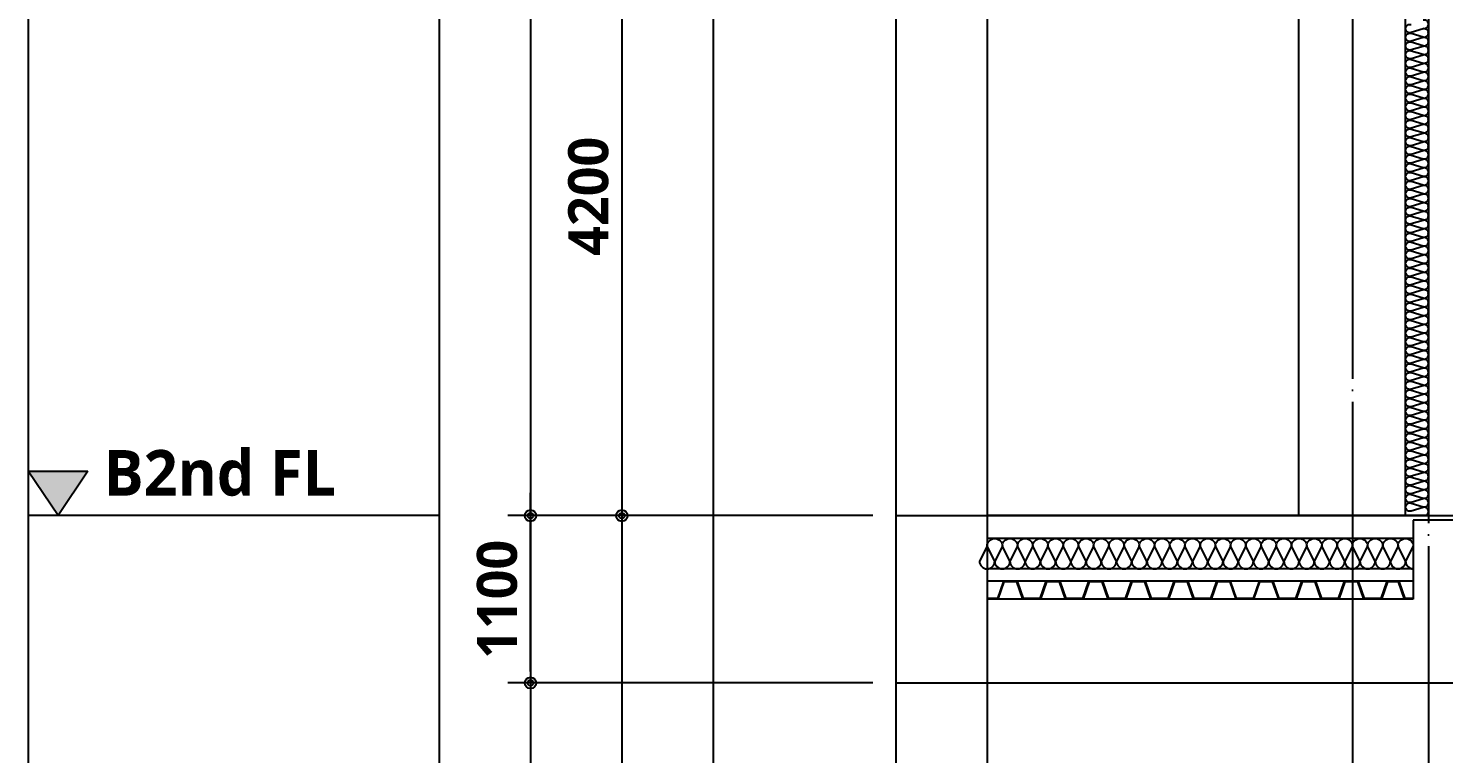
# Model space of a CAD drawing. Header units: millimetres. Extents: x 0 to 356400, y 0 to 68257.
# Drawn here: x 53525 to 62825, y 12135 to 16904 of the extents above; entities that cross this region are included whole.
import ezdxf

# ---------------------------------------------------------------- set-up
doc = ezdxf.new("R2010")
doc.units = ezdxf.units.MM
doc.header["$LTSCALE"] = 75
doc.linetypes.add('CEN', pattern=[62, 60, -1, 0, -1])
doc.layers.get('Defpoints').update_dxf_attribs({"color": 161})
for name, color, linetype in [('A-ANNO-TEXT1', 7, 'Continuous'), ('A-CEN', 1, 'CEN'), ('A-FIN-TYP1', 6, 'Continuous'), ('A-FLOR-GW', 6, 'Continuous'), ('A-INSUL', 9, 'Continuous'), ('A-SECT-DRBD', 4, 'Continuous'), ('A-SECT-MATR1', 4, 'Continuous'), ('A-ST-AXIS-CEN', 252, 'CEN'), ('A-ST-AXIS-DIM', 7, 'Continuous'), ('A-ST-CONC', 2, 'Continuous'), ('ELE3', 4, 'Continuous')]:
    doc.layers.add(name, color=color, linetype=linetype)
doc.layers.add('G(그리드1)', color=185, linetype='Continuous', plot=False)
doc.layers.add('G(그리드2)', color=235, linetype='Continuous', plot=False)
doc.styles.add('SH_대대리576', font='')
doc.styles.add('SH_진천_나눔', font='NanumGothicBold.ttf')
doc.styles.get('SH_대대리576').set_extended_font_data('NanumGothic', bold=True)
doc.dimstyles.new('SHP 75', dxfattribs={"dimscale": 75, "dimtxt": 3.5, "dimasz": 1, "dimexe": 2, "dimexo": 2, "dimgap": 1, "dimtad": 1, "dimdec": 0, "dimzin": 0, "dimdsep": 46, "dimtxsty": 'SH_대대리576', "dimblk": 'DIMDOT', "dimcen": 0.09, "dimclrd": 256, "dimclre": 256, "dimclrt": 3, "dimadec": 0, "dimazin": 1, "dimtfac": 1, "dimtdec": 0, "dimtix": 1, "dimtmove": 2, "dimatfit": 0, "dimldrblk": 'DIMDOT', "dimfxl": 1, "dimtfillclr": 3, "dimtolj": 1, "dimtzin": 0, "dimlwd": -1, "dimlwe": -1, "dimarcsym": 0})

# ---------------------------------------------------------------- blocks, each defined once
blk = doc.blocks.new('DIMDOT')
at = {"color": 0}
blk.add_line((-2, 0), (2, 0), dxfattribs=at)
for radius in [0.5, 0.25]:
    blk.add_circle((0, 0), radius, dxfattribs=at)
blk = doc.blocks.new('*D1197')
at = {"layer": 'A-ST-AXIS-DIM'}
for p, q in [((59075, 17900), (57275, 17900)), ((57425, 17825), (57425, 13775)), ((59075, 13700), (57275, 13700))]:
    blk.add_line(p, q, dxfattribs=at)
at = {"layer": 'Defpoints', "color": 0}
for p in [(59225, 17900), (57425, 13700), (59225, 13700)]:
    blk.add_point(p, dxfattribs=at)
at = {"layer": 'A-ST-AXIS-DIM', "linetype": 'ByBlock', "xscale": 75, "yscale": 75, "zscale": 75}
for p, rotation in [((57425, 17900), 90), ((57425, 13700), 270)]:
    blk.add_blockref('DIMDOT', p, dxfattribs=dict(at, rotation=rotation))
at = {"layer": 'A-ST-AXIS-DIM', "color": 3, "insert": (57205.7, 15800), "char_height": 262.5, "attachment_point": 5, "rotation": 90, "style": 'SH_진천_나눔'}
blk.add_mtext('\\A1;4200', dxfattribs=at)
blk = doc.blocks.new('*D1199')
at = {"layer": 'A-ST-AXIS-DIM'}
for p, q in [((59075, 13700), (56675, 13700)), ((56825, 12675), (56825, 13625)), ((59075, 12600), (56675, 12600))]:
    blk.add_line(p, q, dxfattribs=at)
at = {"layer": 'Defpoints', "color": 0}
for p in [(56825, 13700), (59225, 13700), (59225, 12600)]:
    blk.add_point(p, dxfattribs=at)
at = {"layer": 'A-ST-AXIS-DIM', "linetype": 'ByBlock', "xscale": 75, "yscale": 75, "zscale": 75}
for p, rotation in [((56825, 13700), 90), ((56825, 12600), 270)]:
    blk.add_blockref('DIMDOT', p, dxfattribs=dict(at, rotation=rotation))
at = {"layer": 'A-ST-AXIS-DIM', "color": 3, "insert": (56606.1, 13150), "char_height": 262.5, "attachment_point": 5, "rotation": 90, "style": 'SH_진천_나눔'}
blk.add_mtext('\\A1;1100', dxfattribs=at)
blk = doc.blocks.new('*D1201')
at = {"layer": 'A-ST-AXIS-DIM'}
for p, q in [((59075, 22700), (56675, 22700)), ((56825, 22625), (56825, 13775)), ((59075, 13700), (56675, 13700))]:
    blk.add_line(p, q, dxfattribs=at)
at = {"layer": 'Defpoints', "color": 0}
for p in [(59225, 22700), (56825, 13700), (59225, 13700)]:
    blk.add_point(p, dxfattribs=at)
at = {"layer": 'A-ST-AXIS-DIM', "linetype": 'ByBlock', "xscale": 75, "yscale": 75, "zscale": 75}
for p, rotation in [((56825, 22700), 90), ((56825, 13700), 270)]:
    blk.add_blockref('DIMDOT', p, dxfattribs=dict(at, rotation=rotation))
at = {"layer": 'A-ST-AXIS-DIM', "color": 3, "insert": (56605.1, 18200), "char_height": 262.5, "attachment_point": 5, "rotation": 90, "style": 'SH_진천_나눔'}
blk.add_mtext('\\A1;9000', dxfattribs=at)
blk = doc.blocks.new('Level - GL_Architecture-538196-단면도-1')
at = {"layer": 'A-ST-AXIS-DIM'}
blk.add_hatch(color=256, dxfattribs=at).paths.add_polyline_path([(-50691, 1188), (-49899, 0), (-49107, 1188)], flags=0)
for p, q in [((-50691, 1188), (-49107, 1188)), ((-49899, 0), (-50691, 1188)), ((-49107, 1188), (-49899, 0)), ((-39756, 0), (-50691, 0))]:
    blk.add_line(p, q, dxfattribs=at)

msp = doc.modelspace()

# ---------------------------------------------------------------- linework, layer by layer
at = {"layer": 'A-CEN'}
for p, q in [((62725, 32100), (62725, 9200)), ((59225, 13700), (77125, 13700)), ((59225, 12600), (67875, 12600))]:
    msp.add_line(p, q, dxfattribs=at)
at = {"layer": 'A-FIN-TYP1'}
msp.add_line((62725, 13700), (59825, 13700), dxfattribs=at)
at = {"layer": 'A-FLOR-GW'}
msp.add_line((62725, 17720), (62725, 13670), dxfattribs=at)
at = {"layer": 'A-INSUL'}
msp.add_line((62575, 13700), (62575, 22350), dxfattribs=at)
for points in [[(62689.8, 13701.1, 1.34), (62689.8, 13753.6), (62610.2, 13729.7, -1.34), (62610.2, 13782.2), (62689.8, 13758.3), (62689.8, 13758.3, 1.34), (62689.8, 13810.8), (62610.2, 13786.9, -1.34), (62610.2, 13839.4), (62689.8, 13815.5), (62689.8, 13815.5, 1.34), (62689.8, 13868), (62610.2, 13844.2, -1.34), (62610.2, 13896.7), (62689.8, 13872.8), (62689.8, 13872.8, 1.34), (62689.8, 13925.3), (62610.2, 13901.4, -1.34), (62610.2, 13953.9), (62689.8, 13930), (62689.8, 13930, 1.34), (62689.8, 13982.5), (62610.2, 13958.6, -1.34), (62610.2, 14011.1), (62689.8, 13987.2), (62689.8, 13987.2, 1.34), (62689.8, 14039.7), (62610.2, 14015.8, -1.34), (62610.2, 14068.3), (62689.8, 14044.4), (62689.8, 14044.4, 1.34), (62689.8, 14096.9), (62610.2, 14073, -1.34), (62610.2, 14125.5), (62689.8, 14101.6), (62689.8, 14101.6, 1.34), (62689.8, 14154.1), (62610.2, 14130.2, -1.34), (62610.2, 14182.7), (62689.8, 14158.8), (62689.8, 14158.8, 1.34), (62689.8, 14211.3), (62610.2, 14187.4, -1.34), (62610.2, 14239.9), (62689.8, 14216), (62689.8, 14216, 1.34), (62689.8, 14268.5), (62610.2, 14244.6, -1.34), (62610.2, 14297.1), (62689.8, 14273.2), (62689.8, 14273.2, 1.34), (62689.8, 14325.7), (62610.2, 14301.8, -1.34), (62610.2, 14354.3), (62689.8, 14330.4), (62689.8, 14330.4, 1.34), (62689.8, 14382.9), (62610.2, 14359, -1.34), (62610.2, 14411.5), (62689.8, 14387.6), (62689.8, 14387.6, 1.34), (62689.8, 14440.1), (62610.2, 14416.2, -1.34), (62610.2, 14468.7), (62689.8, 14444.8), (62689.8, 14444.8, 1.34), (62689.8, 14497.3), (62610.2, 14473.4, -1.34), (62610.2, 14525.9), (62689.8, 14502), (62689.8, 14502, 1.34), (62689.8, 14554.5), (62610.2, 14530.6, -1.34), (62610.2, 14583.1), (62689.8, 14559.3), (62689.8, 14559.3, 1.34), (62689.8, 14611.8), (62610.2, 14587.9, -1.34), (62610.2, 14640.4), (62689.8, 14616.5), (62689.8, 14616.5, 1.34), (62689.8, 14669), (62610.2, 14645.1, -1.34), (62610.2, 14697.6), (62689.8, 14673.7), (62689.8, 14673.7, 1.34), (62689.8, 14726.2), (62610.2, 14702.3, -1.34), (62610.2, 14754.8), (62689.8, 14730.9), (62689.8, 14730.9, 1.34), (62689.8, 14783.4), (62610.2, 14759.5, -1.34), (62610.2, 14812), (62689.8, 14788.1), (62689.8, 14788.1, 1.34), (62689.8, 14840.6), (62610.2, 14816.7, -1.34), (62610.2, 14869.2), (62689.8, 14845.3), (62689.8, 14845.3, 1.34), (62689.8, 14897.8), (62610.2, 14873.9, -1.34), (62610.2, 14926.4), (62689.8, 14902.5), (62689.8, 14902.5, 1.34), (62689.8, 14955), (62610.2, 14931.1, -1.34), (62610.2, 14983.6), (62689.8, 14959.7), (62689.8, 14959.7, 1.34), (62689.8, 15012.2), (62610.2, 14988.3, -1.34), (62610.2, 15040.8), (62689.8, 15016.9), (62689.8, 15016.9, 1.34), (62689.8, 15069.4), (62610.2, 15045.5, -1.34), (62610.2, 15098), (62689.8, 15074.1), (62689.8, 15074.1, 1.34), (62689.8, 15126.6), (62610.2, 15102.7, -1.34), (62610.2, 15155.2), (62689.8, 15131.3), (62689.8, 15131.3, 1.34), (62689.8, 15183.8), (62610.2, 15159.9, -1.34), (62610.2, 15212.4), (62689.8, 15188.5), (62689.8, 15188.5, 1.34), (62689.8, 15241), (62610.2, 15217.1, -1.34), (62610.2, 15269.6), (62689.8, 15245.7), (62689.8, 15245.7, 1.34), (62689.8, 15298.2), (62610.2, 15274.4, -1.34), (62610.2, 15326.9), (62689.8, 15303), (62689.8, 15303, 1.34), (62689.8, 15355.5), (62610.2, 15331.6, -1.34), (62610.2, 15384.1), (62689.8, 15360.2), (62689.8, 15360.2, 1.34), (62689.8, 15412.7), (62610.2, 15388.8, -1.34), (62610.2, 15441.3), (62689.8, 15417.4), (62689.8, 15417.4, 1.34), (62689.8, 15469.9), (62610.2, 15446, -1.34), (62610.2, 15498.5), (62689.8, 15474.6), (62689.8, 15474.6, 1.34), (62689.8, 15527.1), (62610.2, 15503.2, -1.34), (62610.2, 15555.7), (62689.8, 15531.8), (62689.8, 15531.8, 1.34), (62689.8, 15584.3), (62610.2, 15560.4, -1.34), (62610.2, 15612.9), (62689.8, 15589), (62689.8, 15589, 1.34), (62689.8, 15641.5), (62610.2, 15617.6, -1.34), (62610.2, 15670.1), (62689.8, 15646.2), (62689.8, 15646.2, 1.34), (62689.8, 15698.7), (62610.2, 15674.8, -1.34), (62610.2, 15727.3), (62689.8, 15703.4), (62689.8, 15703.4, 1.34), (62689.8, 15755.9), (62610.2, 15732, -1.34), (62610.2, 15784.5), (62689.8, 15760.6), (62689.8, 15760.6, 1.34), (62689.8, 15813.1), (62610.2, 15789.2, -1.34), (62610.2, 15841.7), (62689.8, 15817.8), (62689.8, 15817.8, 1.34), (62689.8, 15870.3), (62610.2, 15846.4, -1.34), (62610.2, 15898.9), (62689.8, 15875), (62689.8, 15875, 1.34), (62689.8, 15927.5), (62610.2, 15903.6, -1.34), (62610.2, 15956.1), (62689.8, 15932.2), (62689.8, 15932.2, 1.34), (62689.8, 15984.7), (62610.2, 15960.8, -1.34), (62610.2, 16013.3), (62689.8, 15989.4), (62689.8, 15989.4, 1.34), (62689.8, 16041.9), (62610.2, 16018.1, -1.34), (62610.2, 16070.6), (62689.8, 16046.7), (62689.8, 16046.7, 1.34), (62689.8, 16099.2), (62610.2, 16075.3, -1.34), (62610.2, 16127.8), (62689.8, 16103.9), (62689.8, 16103.9, 1.34), (62689.8, 16156.4), (62610.2, 16132.5, -1.34), (62610.2, 16185), (62689.8, 16161.1), (62689.8, 16161.1, 1.34), (62689.8, 16213.6), (62610.2, 16189.7, -1.34), (62610.2, 16242.2), (62689.8, 16218.3), (62689.8, 16218.3, 1.34), (62689.8, 16270.8), (62610.2, 16246.9, -1.34), (62610.2, 16299.4), (62689.8, 16275.5), (62689.8, 16275.5, 1.34), (62689.8, 16328), (62610.2, 16304.1, -1.34), (62610.2, 16356.6), (62689.8, 16332.7), (62689.8, 16332.7, 1.34), (62689.8, 16385.2), (62610.2, 16361.3, -1.34), (62610.2, 16413.8), (62689.8, 16389.9), (62689.8, 16389.9, 1.34), (62689.8, 16442.4), (62610.2, 16418.5, -1.34), (62610.2, 16471), (62689.8, 16447.1), (62689.8, 16447.1, 1.34), (62689.8, 16499.6), (62610.2, 16475.7, -1.34), (62610.2, 16528.2), (62689.8, 16504.3), (62689.8, 16504.3, 1.34), (62689.8, 16556.8), (62610.2, 16532.9, -1.34), (62610.2, 16585.4), (62689.8, 16561.5), (62689.8, 16561.5, 1.34), (62689.8, 16614), (62610.2, 16590.1, -1.34), (62610.2, 16642.6), (62689.8, 16618.7), (62689.8, 16618.7, 1.34), (62689.8, 16671.2), (62610.2, 16647.3, -1.34), (62610.2, 16699.8), (62689.8, 16675.9), (62689.8, 16675.9, 1.34), (62689.8, 16728.4), (62610.2, 16704.5, -1.34), (62610.2, 16757), (62689.8, 16733.2), (62689.8, 16733.2, 1.34), (62689.8, 16785.7), (62610.2, 16761.8, -1.34), (62610.2, 16814.3), (62689.8, 16790.4), (62689.8, 16790.4, 1.34), (62689.8, 16842.9), (62610.2, 16819, -1.34), (62610.2, 16871.5), (62689.8, 16847.6), (62689.8, 16847.6, 1.34), (62689.8, 16900.1), (62610.2, 16876.2, -1.34), (62610.2, 16928.7)], [(62689.8, 16904.8, 1.34), (62689.8, 16957.3)], [(59825, 13500), (59775, 13400, 0.414214), (59825, 13350, 0.414214), (59875, 13400), (59825, 13500, -0.414214), (59875, 13550, -0.414214), (59925, 13500), (59875, 13400, 0.414214), (59925, 13350, 0.414214), (59975, 13400), (59925, 13500, -0.414214), (59975, 13550, -0.414214), (60025, 13500), (59975, 13400, 0.414214), (60025, 13350, 0.414214), (60075, 13400), (60025, 13500, -0.414214), (60075, 13550, -0.414214), (60125, 13500), (60075, 13400, 0.414214), (60125, 13350, 0.414214), (60175, 13400), (60125, 13500, -0.414214), (60175, 13550, -0.414214), (60225, 13500), (60175, 13400, 0.414214), (60225, 13350, 0.414214), (60275, 13400), (60225, 13500, -0.414214), (60275, 13550, -0.414214), (60325, 13500), (60275, 13400, 0.414214), (60325, 13350, 0.414214), (60375, 13400), (60325, 13500, -0.414214), (60375, 13550, -0.414214), (60425, 13500), (60375, 13400, 0.414214), (60425, 13350, 0.414214), (60475, 13400), (60425, 13500, -0.414214), (60475, 13550, -0.414214), (60525, 13500), (60475, 13400, 0.414214), (60525, 13350, 0.414214), (60575, 13400), (60525, 13500, -0.414214), (60575, 13550, -0.414214), (60625, 13500), (60575, 13400, 0.414214), (60625, 13350, 0.414214), (60675, 13400), (60625, 13500, -0.414214), (60675, 13550, -0.414214), (60725, 13500), (60675, 13400, 0.414214), (60725, 13350, 0.414214), (60775, 13400), (60725, 13500, -0.414214), (60775, 13550, -0.414214), (60825, 13500), (60775, 13400, 0.414214), (60825, 13350, 0.414214), (60875, 13400), (60825, 13500, -0.414214), (60875, 13550, -0.414214), (60925, 13500), (60875, 13400, 0.414214), (60925, 13350, 0.414214), (60975, 13400), (60925, 13500, -0.414214), (60975, 13550, -0.414214), (61025, 13500), (60975, 13400, 0.414214), (61025, 13350, 0.414214), (61075, 13400), (61025, 13500, -0.414214), (61075, 13550, -0.414214), (61125, 13500), (61075, 13400, 0.414214), (61125, 13350, 0.414214), (61175, 13400), (61125, 13500, -0.414214), (61175, 13550, -0.414214), (61225, 13500), (61175, 13400, 0.414214), (61225, 13350, 0.414214), (61275, 13400), (61225, 13500, -0.414214), (61275, 13550, -0.414214), (61325, 13500), (61275, 13400, 0.414214), (61325, 13350, 0.414214), (61375, 13400), (61325, 13500, -0.414214), (61375, 13550, -0.414214), (61425, 13500), (61375, 13400, 0.414214), (61425, 13350, 0.414214), (61475, 13400), (61425, 13500, -0.414214), (61475, 13550, -0.414214), (61525, 13500), (61475, 13400, 0.414214), (61525, 13350, 0.414214), (61575, 13400), (61525, 13500, -0.414214), (61575, 13550, -0.414214), (61625, 13500), (61575, 13400, 0.414214), (61625, 13350, 0.414214), (61675, 13400), (61625, 13500, -0.414214), (61675, 13550, -0.414214), (61725, 13500), (61675, 13400, 0.414214), (61725, 13350, 0.414214), (61775, 13400), (61725, 13500, -0.414214), (61775, 13550, -0.414214), (61825, 13500), (61775, 13400, 0.414214), (61825, 13350, 0.414214), (61875, 13400), (61825, 13500, -0.414214), (61875, 13550, -0.414214), (61925, 13500), (61875, 13400, 0.414214), (61925, 13350, 0.414214), (61975, 13400), (61925, 13500, -0.414214), (61975, 13550, -0.414214), (62025, 13500), (61975, 13400, 0.414214), (62025, 13350, 0.414214), (62075, 13400), (62025, 13500, -0.414214), (62075, 13550, -0.414214), (62125, 13500), (62075, 13400, 0.414214), (62125, 13350, 0.414214), (62175, 13400), (62125, 13500, -0.414214), (62175, 13550, -0.414214), (62225, 13500), (62175, 13400, 0.414214), (62225, 13350, 0.414214), (62275, 13400), (62225, 13500, -0.414214), (62275, 13550, -0.414214), (62325, 13500), (62275, 13400, 0.414214), (62325, 13350, 0.414214), (62375, 13400), (62325, 13500, -0.414214), (62375, 13550, -0.414214), (62425, 13500), (62375, 13400, 0.414214), (62425, 13350, 0.414214), (62475, 13400), (62425, 13500, -0.414214), (62475, 13550, -0.414214), (62525, 13500), (62475, 13400, 0.414214), (62525, 13350, 0.414214), (62575, 13400), (62525, 13500, -0.414214), (62575, 13550, -0.414214), (62625, 13500), (62575, 13400, 0.414214), (62625, 13350, 0.414214)]]:
    msp.add_lwpolyline(points, format="xyb", dxfattribs=at)
at = {"layer": 'A-SECT-DRBD'}
for points in [[(62625, 13155.3), (62571.2, 13155.3), (62531.7, 13270), (62451.7, 13270), (62412.2, 13155.3), (62304.5, 13155.3), (62265, 13270), (62171.7, 13270), (62132.2, 13155.3), (62024.5, 13155.3), (61985, 13270), (61891.7, 13270), (61852.2, 13155.3), (61744.5, 13155.3), (61705, 13270), (61611.7, 13270), (61572.3, 13155.3), (61464.5, 13155.3), (61425, 13270), (61331.7, 13270), (61292.3, 13155.3), (61184.5, 13155.3), (61145, 13270), (61051.7, 13270), (61012.2, 13155.3), (60904.5, 13155.3), (60865, 13270), (60771.7, 13270), (60732.2, 13155.3), (60624.4, 13155.3), (60585, 13270), (60491.7, 13270), (60452.2, 13155.3), (60344.4, 13155.3), (60305, 13270), (60211.7, 13270), (60172.2, 13155.3), (60064.5, 13155.3), (60025, 13270), (59931.7, 13270), (59892.2, 13155.3), (59825, 13155.3)], [(62625, 13150), (62567.4, 13150), (62527.9, 13264.7), (62455.5, 13264.7), (62416, 13150), (62300.7, 13150), (62261.2, 13264.7), (62175.5, 13264.7), (62136, 13150), (62020.7, 13150), (61981.2, 13264.7), (61895.5, 13264.7), (61856, 13150), (61740.7, 13150), (61701.2, 13264.7), (61615.5, 13264.7), (61576.1, 13150), (61460.7, 13150), (61421.2, 13264.7), (61335.5, 13264.7), (61296.1, 13150), (61180.7, 13150), (61141.2, 13264.7), (61055.5, 13264.7), (61016, 13150), (60900.7, 13150), (60861.2, 13264.7), (60775.5, 13264.7), (60736, 13150), (60620.6, 13150), (60581.2, 13264.7), (60495.5, 13264.7), (60456, 13150), (60340.6, 13150), (60301.2, 13264.7), (60215.5, 13264.7), (60176, 13150), (60060.7, 13150), (60021.2, 13264.7), (59935.5, 13264.7), (59896, 13150), (59825, 13150)]]:
    msp.add_lwpolyline(points, dxfattribs=at)
at = {"layer": 'A-SECT-MATR1'}
for p, q in [((62725, 13700), (59825, 13700)), ((62625, 13550), (59825, 13550)), ((62625, 13350), (59825, 13350)), ((62625, 13270), (59825, 13270))]:
    msp.add_line(p, q, dxfattribs=at)
at = {"layer": 'A-ST-AXIS-CEN'}
msp.add_line((62225, 56300), (62225, 9200), dxfattribs=at)
at = {"layer": 'A-ST-CONC'}
for p, q in [((65725, 13670), (62625, 13670)), ((62625, 13670), (62625, 13150)), ((62625, 13150), (59825, 13150))]:
    msp.add_line(p, q, dxfattribs=at)
at = {"layer": 'ELE3'}
msp.add_line((61871, 22206), (61871, 13700), dxfattribs=at)
at = {"layer": 'G(그리드1)'}
for points in [[(80125, 59300), (53525, 59300), (53525, 6800), (80125, 6800)], [(80125, 59300), (56225, 59300), (56225, 6800), (80125, 6800)], [(79525, 58700), (56825, 58700), (56825, 7400), (79525, 7400)], [(78925, 58100), (57425, 58100), (57425, 8000), (78925, 8000)], [(78325, 57500), (58025, 57500), (58025, 8600), (78325, 8600)], [(77125, 56300), (59225, 56300), (59225, 9200), (77125, 9200)]]:
    msp.add_lwpolyline(points, close=True, dxfattribs=at)
at = {"layer": 'G(그리드2)'}
msp.add_lwpolyline([(76525, 55700), (59825, 55700), (59825, 9800), (76525, 9800)], close=True, dxfattribs=at)

# ---------------------------------------------------------------- block references
at = {"layer": 'A-ST-AXIS-DIM', "xscale": 0.2469135802469135, "yscale": 0.2469135802469135, "zscale": 0.2469135802469135}
msp.add_blockref('Level - GL_Architecture-538196-단면도-1', (66041.2, 13700), dxfattribs=at)
msp.add_blockref('Level - GL_Architecture-538196-단면도-1', (66041.2, 13700), dxfattribs=at)

# ---------------------------------------------------------------- texts
at = {"layer": 'A-ANNO-TEXT1', "style": 'SH_대대리576'}
msp.add_text('B2nd FL', height=300, dxfattribs=at).set_placement((54020.6, 13831.5))

# ---------------------------------------------------------------- dimensions: what is measured, and where the dimension line sits
at = {"layer": 'A-ST-AXIS-DIM'}
for base, p1, angle, picture, middle in [((56825, 13700), (59225, 22700), 90, '*D1201', (56605.1, 18200)), ((57425, 13700), (59225, 17900), 90, '*D1197', (57205.7, 15800)), ((56825, 13700), (59225, 12600), 270, '*D1199', (56606.1, 13150))]:
    dim = msp.add_linear_dim(base=base, p1=p1, p2=(59225, 13700), angle=angle, dimstyle='SHP 75', override={"dimtxsty": 'SH_진천_나눔', "dimldrblk": 'DIMDOT'}, dxfattribs=at)
    dim.commit()
    dim.dimension.update_dxf_attribs({"geometry": picture, "text_midpoint": middle})

doc.saveas('drawing.dxf')
